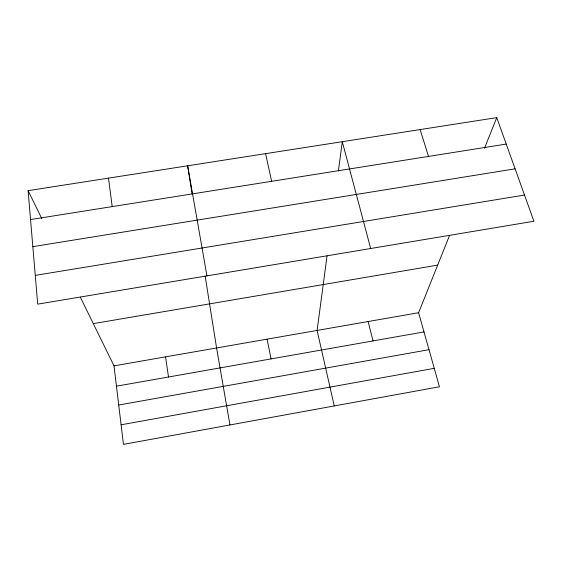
<?xml version="1.0" encoding="UTF-8"?>
<svg xmlns="http://www.w3.org/2000/svg" width="562" height="562" viewBox="0 0 562 562"><rect width="100%" height="100%" fill="white"/><g stroke="black" fill="none" stroke-linecap="round" stroke-linejoin="round"><path stroke-width="0.84" d="M327.042 255.949L317.101 330.435L334.25 405.947M338.387 170.967L342.293 141.694L370.681 248.516M80.324 297.179L114.002 365.855L123.457 444.373L439.456 386.768L418.592 312.732L449.537 235.485M484.465 148.298L496.752 117.627L28.1 190.658L37.703 304.147L533.9 221.245L496.752 117.627M121.104 424.802L434.257 368.328M118.715 405.019L429.003 349.683M116.446 386.185L424.001 331.924M114.002 365.855L418.592 312.732M93.292 323.628L437.672 265.116M35.273 275.387L524.508 195.042M32.835 246.648L515.101 168.818M30.545 219.566L506.236 144.076M28.1 190.658L41.785 218.576M420.13 129.569L428.511 156.412M368.11 321.541L373.035 340.916M265.566 153.651L271.664 181.301M267.091 339.153L271.053 358.907M206.942 275.872L187.645 165.797L192.106 193.883M229.956 424.956L216.574 347.962L205.193 276.314M165.551 356.863L168.509 377.004M108.501 178.133L112.203 206.612"/></g></svg>
